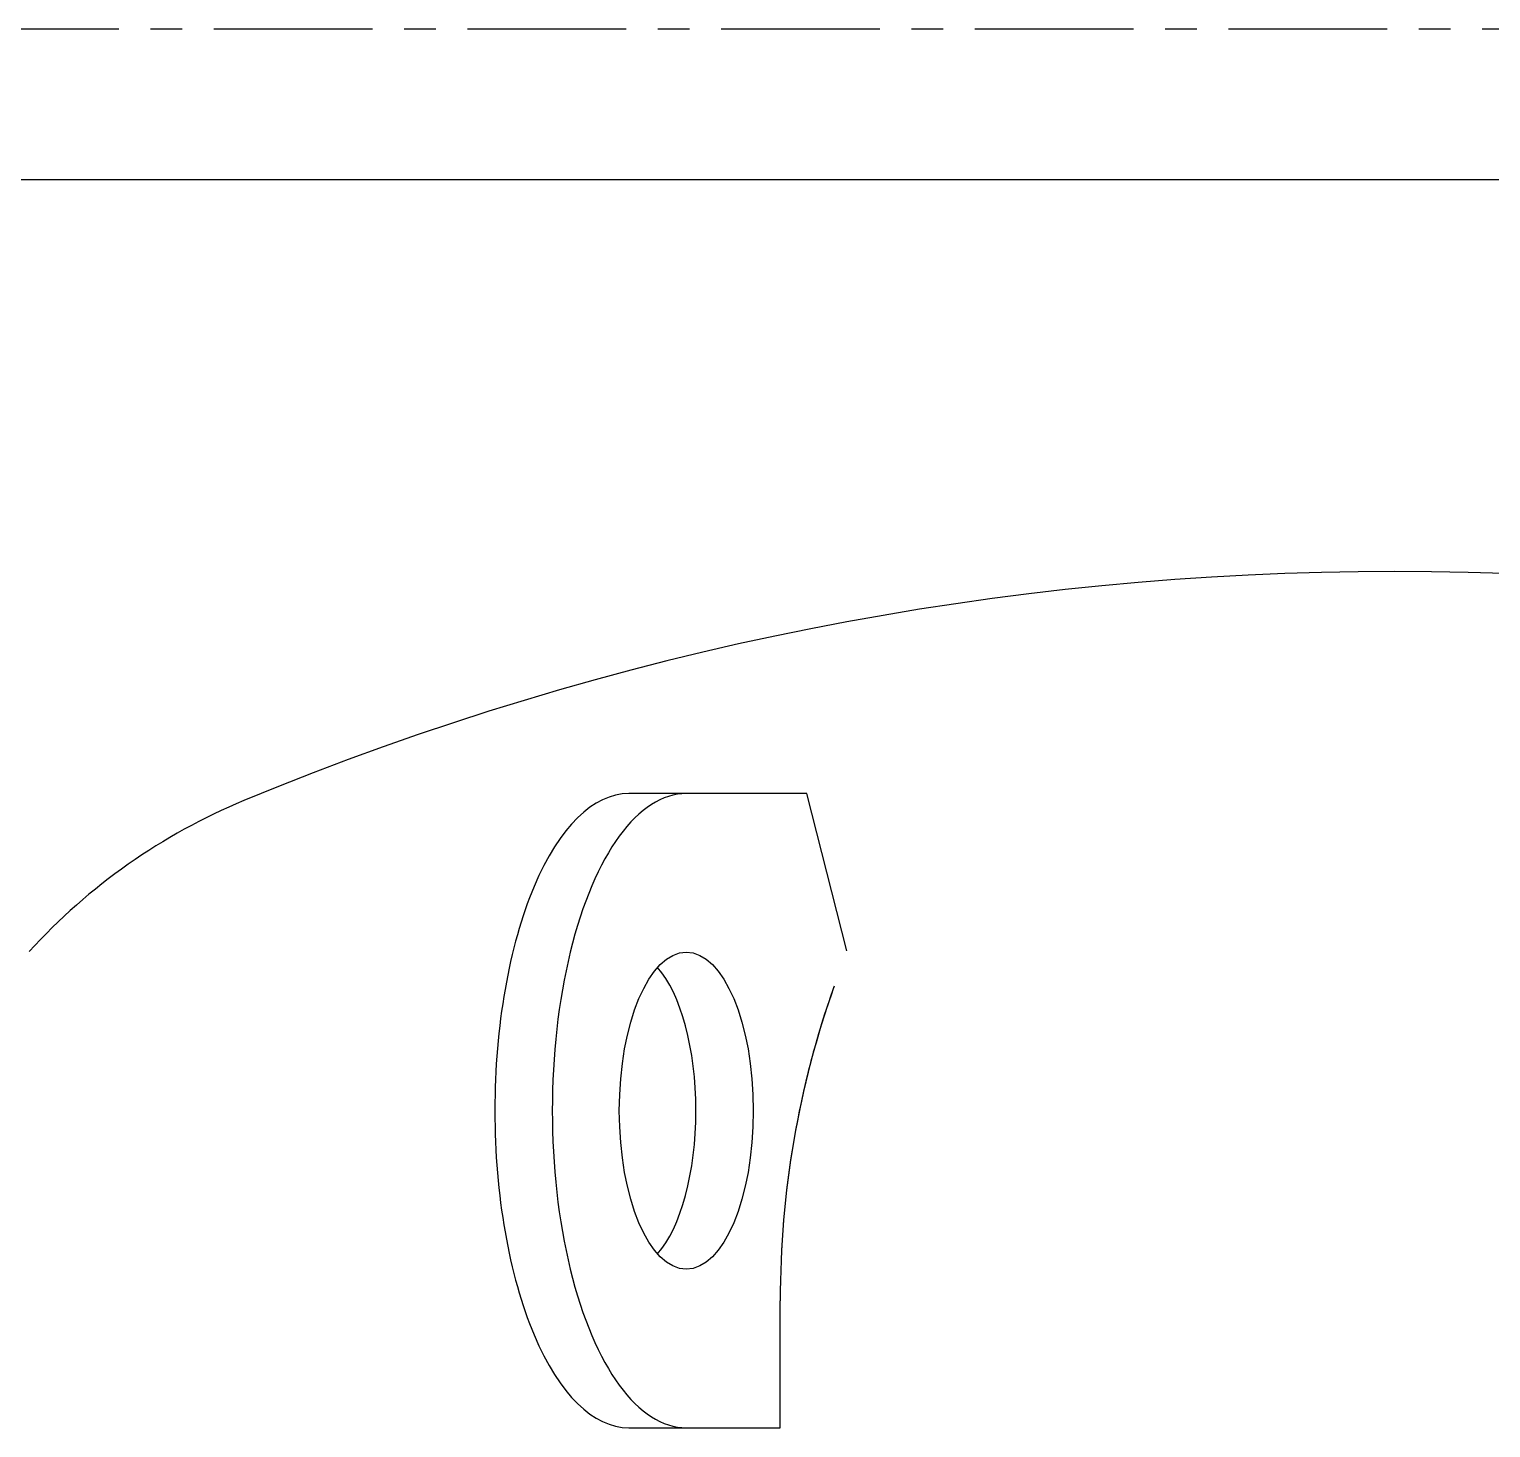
# Model space of a CAD drawing. Header units: inches. Extents: x -883 to 808, y -248 to 1051.
# Drawn here: x -418.13 to -406.61, y 752.61 to 763.64 of the extents above; entities that cross this region are included whole.
import ezdxf

# ---------------------------------------------------------------- set-up
doc = ezdxf.new("R2010")
doc.units = ezdxf.units.IN
doc.header["$MEASUREMENT"] = 0
doc.linetypes.add('CENTER', pattern=[2, 1.25, -0.25, 0.25, -0.25])
doc.layers.get('0').update_dxf_attribs({"linetype": 'CONTINUOUS'})
doc.layers.add('EQUIPMENT - COMPRESSORS', color=41, linetype='CONTINUOUS')
doc.layers.add('P-LIC', color=5, linetype='CONTINUOUS')

# ---------------------------------------------------------------- blocks, each defined once
blk = doc.blocks.new('A$Cb802d3fd')
for p, q in [((112.573, 30.922), (112.573, 30.469)), ((117.573, 30.469), (117.573, 30.922)), ((117.573, 30.469), (117.573, 30.922)), ((112.573, 30.469), (112.573, 29.729)), ((112.573, 30.469), (112.573, 29.729)), ((112.573, 30.469), (112.573, 29.729)), ((117.573, 29.518), (117.573, 30.469)), ((117.573, 29.518), (117.573, 30.469)), ((117.573, 29.518), (117.573, 30.469)), ((112.573, 29.729), (113.573, 29.729)), ((112.573, 29.729), (113.573, 29.729)), ((112.573, 29.729), (113.573, 29.729)), ((116.334, 29.204), (117.573, 29.518)), ((116.334, 29.204), (117.573, 29.518)), ((116.334, 29.204), (117.573, 29.518))]:
    blk.add_line(p, q)
for centre, radius, start, end in [((113.136, 32.141), 4.743, 22.5118, 47.7022), ((113.136, 32.141), 4.743, 22.5118, 47.7022), ((95.627, 24.884), 23.697, 337.4882, 22.5118), ((95.627, 24.884), 23.697, 337.4882, 22.5118)]:
    blk.add_arc(centre, radius, start, end)
for centre, major_axis, ratio, start_param, end_param in [((115.073, 30.922), (-2.5, 0), 0.422618, 4.712289, 6.283185), ((115.073, 30.922), (2.5, 0), 0.422618, 0, 1.570896), ((115.073, 30.922), (2.5, 0), 0.422618, 0, 1.570896), ((115.073, 30.469), (2.5, 0), 0.422618, 0, 3.141593), ((115.073, 30.469), (2.5, 0), 0.422618, 0, 3.141593), ((115.073, 30.469), (2.5, 0), 0.422618, 0, 3.141593), ((115.073, 30.922), (1.25, 0), 0.422618, 3.584869, 4.712189), ((115.073, 30.922), (1.25, 0), 0.422618, 3.584869, 4.712189), ((115.073, 30.922), (1.25, 0), 0.422618, 4.712589, 5.839909), ((113.573, 24.658), (6.187, 0), 0.819623, 1.158985, 1.570796), ((113.573, 24.658), (6.187, 0), 0.819623, 1.157978, 1.570796), ((113.573, 24.658), (6.187, 0), 0.819623, 1.157978, 1.570796)]:
    blk.add_ellipse(centre, major_axis=major_axis, ratio=ratio, start_param=start_param, end_param=end_param)
blk.add_ellipse((115.073, 30.469), major_axis=(-1.25, 0), ratio=0.422618)
blk.add_ellipse((115.073, 30.469), major_axis=(-1.25, 0), ratio=0.422618)
blk.add_ellipse((115.073, 30.469), major_axis=(-1.25, 0), ratio=0.422618)

msp = doc.modelspace()

# ---------------------------------------------------------------- linework, layer by layer
at = {"layer": 'P-LIC', "color": 7, "linetype": 'CENTER'}
msp.add_line((-337.4271, 763.63538), (-421.75619, 763.63538), dxfattribs=at)
at = {"layer": 'P-LIC'}
msp.add_line((-338.9896, 762.44788), (-420.19369, 762.44788), dxfattribs=at)

# ---------------------------------------------------------------- block references
at = {"layer": 'EQUIPMENT - COMPRESSORS', "rotation": 89.99999999999999}
msp.add_blockref('A$Cb802d3fd', (-382.48269, 640.03559), dxfattribs=at)

doc.saveas('drawing.dxf')
